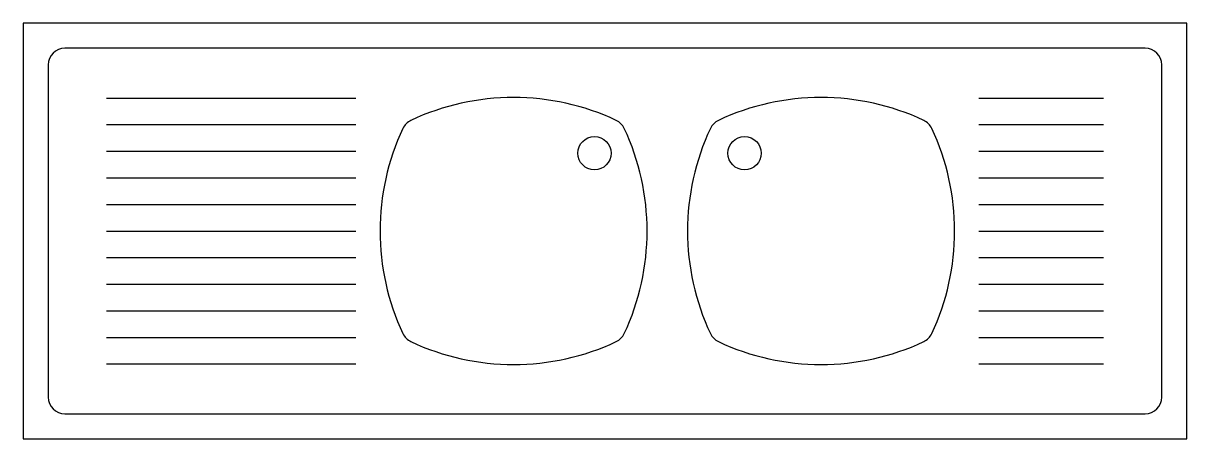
# Model space of a CAD drawing. Extents: x -140 to 0, y -50 to 0.
import ezdxf

# ---------------------------------------------------------------- set-up
doc = ezdxf.new("R2010")
doc.units = 0
doc.header["$LTSCALE"] = 25
doc.header["$MEASUREMENT"] = 0
doc.layers.get('0').update_dxf_attribs({"linetype": 'CONTINUOUS'})

msp = doc.modelspace()

# ---------------------------------------------------------------- linework, layer by layer
at = {"color": 0, "linetype": 'ByBlock'}
for p, q in [((-140, 0), (-140, -50)), ((0, 0), (-140, 0)), ((0, -50), (0, 0)), ((-5, -3), (-135, -3)), ((-137, -5), (-137, -45)), ((-3, -45), (-3, -5)), ((-130, -9), (-100, -9)), ((-25, -9), (-10, -9)), ((-130, -12.2), (-100, -12.2)), ((-25, -12.2), (-10, -12.2)), ((-130, -15.4), (-100, -15.4)), ((-25, -15.4), (-10, -15.4)), ((-130, -18.6), (-100, -18.6)), ((-25, -18.6), (-10, -18.6)), ((-130, -21.8), (-100, -21.8)), ((-25, -21.8), (-10, -21.8)), ((-130, -25), (-100, -25)), ((-25, -25), (-10, -25)), ((-130, -28.2), (-100, -28.2)), ((-25, -28.2), (-10, -28.2)), ((-130, -31.4), (-100, -31.4)), ((-25, -31.4), (-10, -31.4)), ((-130, -34.6), (-100, -34.6)), ((-25, -34.6), (-10, -34.6)), ((-130, -37.8), (-100, -37.8)), ((-25, -37.8), (-10, -37.8)), ((-130, -41), (-100, -41)), ((-25, -41), (-10, -41)), ((-135, -47), (-5, -47)), ((-140, -50), (0, -50))]:
    msp.add_line(p, q, dxfattribs=at)
for centre in [(-71.27, -15.64), (-53.2, -15.64)]:
    msp.add_circle(centre, 2, dxfattribs=at)
for centre, radius, start, end in [((-135, -5), 2, 90, 180), ((-5, -5), 2, 0, 90), ((-81, -38), 29.07, 64.852, 115.148), ((-44, -38), 29.07, 64.852, 115.148), ((-92.5, -13.5), 2, 115.148, 154.852), ((-69.5, -13.5), 2, 25.148, 64.852), ((-55.5, -13.5), 2, 115.148, 154.852), ((-32.5, -13.5), 2, 25.148, 64.852), ((-68, -25), 29.07, 154.852, 205.148), ((-94, -25), 29.07, 334.852, 25.148), ((-31, -25), 29.07, 154.852, 205.148), ((-57, -25), 29.07, 334.852, 25.148), ((-92.5, -36.5), 2, 205.148, 244.852), ((-69.5, -36.5), 2, 295.148, 334.852), ((-55.5, -36.5), 2, 205.148, 244.852), ((-32.5, -36.5), 2, 295.148, 334.852), ((-81, -12), 29.07, 244.852, 295.148), ((-44, -12), 29.07, 244.852, 295.148), ((-135, -45), 2, 180, 270), ((-5, -45), 2, 270, 0)]:
    msp.add_arc(centre, radius, start, end, dxfattribs=at)

doc.saveas('drawing.dxf')
